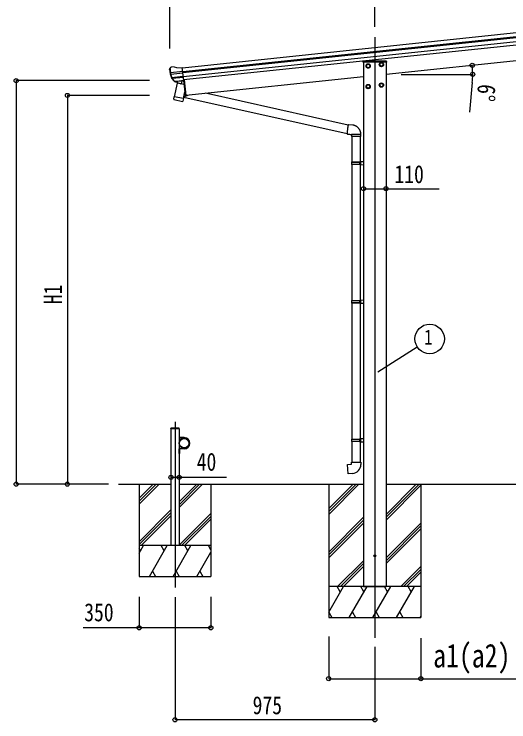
# Model space of a CAD drawing. Units: millimetres, scale not verified. Extents: x -14718 to 14718, y -10395 to 10395.
# Drawn here: x -12494 to -10080, y -5568 to -2114 of the extents above; entities that cross this region are included whole.
import ezdxf
from ezdxf.enums import TextEntityAlignment as Align

# ---------------------------------------------------------------- set-up
doc = ezdxf.new("R2010")
doc.units = ezdxf.units.MM
doc.header["$LTSCALE"] = 40
for name, color, linetype in [('0-4_YKK_12', 2, 'Continuous'), ('0-5_YKK_13', 4, 'Continuous'), ('0-6_YKK_A1', 4, 'Continuous'), ('0-7_YKK_D', 6, 'Continuous')]:
    doc.layers.add(name, color=color, linetype=linetype)
doc.styles.add('ＭＳ ゴシック', font='')
doc.styles.get('ＭＳ ゴシック').set_extended_font_data('MS Gothic')

msp = doc.modelspace()

# ---------------------------------------------------------------- linework, layer by layer
at = {"layer": '0-4_YKK_12'}
for p, q in [((-10734.09, -2227), (-10734.09, -5158.25)), ((-11709.09, -4103.93), (-11709.09, -4912.32))]:
    msp.add_line(p, q, dxfattribs=at)
at = {"layer": '0-5_YKK_13'}
for p, q in [((-10792.11, -2345.62), (-10792.34, -2349.25)), ((-10678.55, -2343.75), (-10790.12, -2343.75)), ((-10676.56, -2345.62), (-10676.34, -2349.25)), ((-11735.77, -2384.57), (-11735.85, -2382.7)), ((-11734.48, -2379.8), (-11735.18, -2380.67)), ((-11730.99, -2375.49), (-11734.48, -2379.8)), ((-11730.99, -2375.49), (-11730.98, -2375.48)), ((-11727.63, -2373.66), (-11727.62, -2373.66)), ((-11700.06, -2376.79), (-11673.53, -2374.01)), ((-11666.75, -2438.56), (-11673.53, -2374.01)), ((-10790.86, -2349.25), (-10792.34, -2349.25)), ((-10790.34, -2349.25), (-10790.86, -2349.25)), ((-10677.84, -2349.25), (-10790.34, -2349.25)), ((-10776.22, -2367.15), (-10771.32, -2358.65)), ((-10771.32, -2358.65), (-10761.5, -2358.65)), ((-10761.5, -2358.65), (-10756.59, -2367.15)), ((-10711.58, -2360.36), (-10706.67, -2351.86)), ((-10706.67, -2351.86), (-10696.86, -2351.86)), ((-10696.86, -2351.86), (-10691.95, -2360.36)), ((-10677.81, -2349.25), (-10678.34, -2349.25)), ((-10676.34, -2349.25), (-10677.81, -2349.25)), ((-11671.38, -2394.54), (-11731.11, -2400.82)), ((-11730.36, -2406.66), (-11670.76, -2400.39)), ((-11726.06, -2422.87), (-11669.03, -2416.88)), ((-11712.85, -2442.21), (-11726.55, -2426.46)), ((-11711.91, -2441.58), (-11724.96, -2425.64)), ((-11723.73, -2427.14), (-11668.56, -2421.34)), ((-11699.42, -2451.5), (-11712.77, -2517.15)), ((-11702.55, -2442.32), (-11710.24, -2443.13)), ((-11710.15, -2442.89), (-11666.77, -2438.33)), ((-11709.4, -2443.14), (-11707.83, -2442.97)), ((-11707.83, -2442.97), (-11670.29, -2439.03)), ((-11706.04, -2443.44), (-11706.19, -2444.16)), ((-11705.58, -2445.29), (-11680.82, -2455.04)), ((-11702.28, -2442.39), (-11702.55, -2442.32)), ((-11676.95, -2439.72), (-11702.28, -2442.39)), ((-11665.16, -2458.47), (-11699.42, -2451.5)), ((-11697.24, -2448.58), (-11697.9, -2451.81)), ((-11676.43, -2440.06), (-11679.35, -2454.41)), ((-11676.69, -2439.61), (-11676.95, -2439.72)), ((-11666.75, -2438.56), (-11676.69, -2439.61)), ((-11670.29, -2439.03), (-11668.73, -2438.86)), ((-11664.84, -2437.61), (-11657.22, -2510.05)), ((-10776.21, -2467.7), (-10771.3, -2459.2)), ((-10771.3, -2459.2), (-10761.49, -2459.2)), ((-10761.49, -2459.2), (-10756.58, -2467.7)), ((-10711.57, -2460.9), (-10706.66, -2452.4)), ((-10706.66, -2452.4), (-10696.85, -2452.4)), ((-10696.85, -2452.4), (-10691.94, -2460.9)), ((-11715.25, -2529.4), (-11712.76, -2517.16)), ((-11667.89, -2526.28), (-11712.77, -2517.15)), ((-11667.89, -2526.28), (-11661.39, -2494.32)), ((-11666.63, -2520.09), (-10868.47, -2697.5)), ((-11666.12, -2517.58), (-11646.41, -2509.92)), ((-10863.88, -2655.5), (-11559.8, -2500.81)), ((-11715.04, -2530.8), (-11715.04, -2530.8)), ((-11713.7, -2531.76), (-11672.74, -2540.09)), ((-11667.91, -2526.28), (-11670.44, -2538.75)), ((-10848.04, -2701.71), (-10848.04, -2711.71)), ((-10802.16, -2701.71), (-10848.04, -2701.71)), ((-10802.04, -2711.71), (-10848.04, -2711.71)), ((-10846.04, -2711.71), (-10846.04, -2835.94)), ((-10804.04, -2833.38), (-10804.04, -2711.71)), ((-10802.04, -2701.71), (-10802.16, -2701.71)), ((-10802.04, -2711.71), (-10802.04, -2701.71)), ((-10847.04, -2835.94), (-10848.04, -2837.94)), ((-10848.04, -2837.94), (-10848.04, -2845.94)), ((-10808.52, -2837.94), (-10848.04, -2837.94)), ((-10848.04, -2845.94), (-10847.04, -2847.94)), ((-10847.04, -2835.94), (-10808.95, -2835.94)), ((-10846.04, -2847.94), (-10846.04, -3512.31)), ((-10808.52, -2837.94), (-10808.95, -2835.94)), ((-10808.95, -2835.94), (-10804.04, -2835.94)), ((-10804.04, -2837.94), (-10808.52, -2837.94)), ((-10806.04, -2834.44), (-10806.04, -2834.94)), ((-10806.04, -2848.94), (-10806.04, -2849.44)), ((-10803.99, -2848.94), (-10806.04, -2848.94)), ((-10804.04, -2835.94), (-10804.04, -2834.94)), ((-10804.04, -2835.94), (-10804.04, -2837.94)), ((-10804.04, -2835.94), (-10803.99, -2835.94)), ((-10804.04, -2837.94), (-10804.04, -2845.94)), ((-10804.04, -2848.94), (-10804.04, -2847.94)), ((-10804.04, -2847.94), (-10803.99, -2847.94)), ((-10804.04, -3509.75), (-10804.04, -2850.5)), ((-10847.04, -3512.31), (-10848.04, -3514.31)), ((-10848.04, -3514.31), (-10848.04, -3522.31)), ((-10808.52, -3514.31), (-10848.04, -3514.31)), ((-10848.04, -3522.31), (-10847.04, -3524.31)), ((-10847.04, -3512.31), (-10808.95, -3512.31)), ((-10808.52, -3514.31), (-10808.95, -3512.31)), ((-10808.95, -3512.31), (-10804.04, -3512.31)), ((-10804.04, -3514.31), (-10808.52, -3514.31)), ((-10806.04, -3510.81), (-10806.04, -3511.31)), ((-10804.04, -3512.31), (-10804.04, -3511.31)), ((-10804.04, -3512.31), (-10804.04, -3514.31)), ((-10804.04, -3512.31), (-10803.99, -3512.31)), ((-10804.04, -3514.31), (-10804.04, -3522.31)), ((-10846.04, -3524.31), (-10846.04, -4188.68)), ((-10806.04, -3525.31), (-10806.04, -3525.81)), ((-10803.99, -3525.31), (-10806.04, -3525.31)), ((-10804.04, -3524.31), (-10803.99, -3524.31)), ((-10804.04, -4186.12), (-10804.04, -3526.87)), ((-11729.39, -4138.25), (-11729.28, -4136.19)), ((-11688.79, -4138.25), (-11729.39, -4138.25)), ((-11689.89, -4135.25), (-11728.28, -4135.25)), ((-11688.79, -4138.25), (-11688.89, -4136.19)), ((-11689.09, -4158.25), (-11687.09, -4158.25)), ((-11689.09, -4158.25), (-11689.09, -4180.95)), ((-11687.09, -4180.95), (-11687.09, -4158.25)), ((-11664.09, -4180.95), (-11687.09, -4180.95)), ((-11687.09, -4182.95), (-11664.09, -4182.95)), ((-10847.04, -4188.68), (-10848.04, -4190.68)), ((-10848.04, -4190.68), (-10848.04, -4198.68)), ((-10808.52, -4190.68), (-10848.04, -4190.68)), ((-10848.04, -4198.68), (-10847.04, -4200.68)), ((-10847.04, -4188.68), (-10808.95, -4188.68)), ((-10846.04, -4200.68), (-10846.04, -4300.68)), ((-10808.52, -4190.68), (-10808.95, -4188.68)), ((-10808.95, -4188.68), (-10804.04, -4188.68)), ((-10804.04, -4190.68), (-10808.52, -4190.68)), ((-10806.04, -4187.18), (-10806.04, -4187.68)), ((-10806.04, -4201.68), (-10806.04, -4202.18)), ((-10803.99, -4201.68), (-10806.04, -4201.68)), ((-10804.04, -4188.68), (-10804.04, -4190.68)), ((-10804.04, -4188.68), (-10803.99, -4188.68)), ((-10804.04, -4190.68), (-10804.04, -4198.68)), ((-10804.04, -4201.68), (-10804.04, -4200.68)), ((-10804.04, -4200.68), (-10803.99, -4200.68)), ((-10804.04, -4300.68), (-10804.04, -4203.24)), ((-11689.09, -4258.25), (-11689.09, -4235.55)), ((-11687.09, -4233.55), (-11664.09, -4233.55)), ((-11687.09, -4235.55), (-11687.09, -4258.25)), ((-11664.09, -4235.55), (-11687.09, -4235.55)), ((-11689.09, -4258.25), (-11687.09, -4258.25)), ((-10848.04, -4300.68), (-10802.04, -4300.68)), ((-10848.04, -4310.68), (-10848.04, -4300.68)), ((-10802.04, -4300.68), (-10802.04, -4311.6))]:
    msp.add_line(p, q, dxfattribs=at)
for points in [[(-11714.14, -2372.24), (-11714.14, -2372.24), (-11727.62, -2373.66)], [(-11700.06, -2376.79), (-11712.85, -2372.39), (-11712.85, -2372.39)], [(-10776.22, -2367.15), (-10771.32, -2375.65), (-10761.5, -2375.65), (-10756.59, -2367.15)], [(-10711.58, -2360.36), (-10706.67, -2368.86), (-10696.86, -2368.86), (-10691.95, -2360.36)], [(-11667.25, -2438.61), (-11659.72, -2510.22), (-11659.67, -2510.71)], [(-10776.21, -2467.7), (-10771.3, -2476.2), (-10761.49, -2476.2), (-10756.58, -2467.7)], [(-10711.57, -2460.9), (-10706.66, -2469.4), (-10696.85, -2469.4), (-10691.94, -2460.9)], [(-11658.63, -2511.61), (-11657.07, -2511.54), (-11657.22, -2510.05)], [(-10862.81, -2653.84), (-10863.13, -2654.02), (-10863.48, -2654.56), (-10863.86, -2655.44), (-10864.26, -2656.67), (-10864.67, -2658.2), (-10865.1, -2660.04), (-10865.52, -2662.13), (-10865.95, -2664.45), (-10866.36, -2666.97), (-10866.76, -2669.64), (-10867.13, -2672.42), (-10867.47, -2675.27), (-10867.78, -2678.14), (-10868.04, -2680.99), (-10868.27, -2683.77), (-10868.44, -2686.44), (-10868.57, -2688.96), (-10868.64, -2691.28), (-10868.67, -2693.38), (-10868.63, -2695.21), (-10868.55, -2696.74), (-10868.41, -2697.97), (-10868.22, -2698.85), (-10867.99, -2699.39), (-10867.71, -2699.57)], [(-10830.56, -2658.9), (-10831.84, -2658.42), (-10833.13, -2657.98), (-10834.44, -2657.59), (-10835.76, -2657.23), (-10837.09, -2656.91), (-10838.42, -2656.63), (-10839.77, -2656.39), (-10841.11, -2656.19), (-10862.79, -2653.84)], [(-10802.04, -2701.71), (-10802.1, -2698.97), (-10802.16, -2697.61), (-10802.27, -2696.24), (-10802.42, -2694.88), (-10802.62, -2693.53), (-10802.86, -2692.18), (-10803.15, -2690.84), (-10803.47, -2689.51), (-10803.84, -2688.19), (-10804.24, -2686.88), (-10804.68, -2685.59), (-10805.16, -2684.31), (-10805.69, -2683.04), (-10806.25, -2681.79), (-10806.84, -2680.56), (-10807.48, -2679.35), (-10808.15, -2678.15), (-10808.86, -2676.98), (-10809.6, -2675.83), (-10810.38, -2674.7), (-10811.19, -2673.6), (-10812.03, -2672.52), (-10812.9, -2671.47), (-10813.81, -2670.45), (-10814.75, -2669.45), (-10815.72, -2668.48), (-10816.71, -2667.54), (-10817.74, -2666.64), (-10818.79, -2665.76), (-10819.86, -2664.92), (-10820.97, -2664.11), (-10822.09, -2663.33), (-10823.24, -2662.59), (-10824.41, -2661.88), (-10825.6, -2661.21), (-10826.82, -2660.58), (-10828.05, -2659.98), (-10829.3, -2659.42), (-10830.56, -2658.9)], [(-10867.73, -2699.57), (-10864.34, -2699.94), (-10860.94, -2700.31), (-10857.54, -2700.67), (-10854.18, -2701.04), (-10851.03, -2701.37), (-10848.04, -2701.71)], [(-10848.04, -2845.94), (-10808.52, -2845.94), (-10808.95, -2847.94), (-10847.04, -2847.94)], [(-10808.52, -2837.94), (-10808.52, -2845.94), (-10804.04, -2845.94), (-10804.04, -2847.94), (-10808.95, -2847.94)], [(-10806.04, -2834.44), (-10806.04, -2833.44), (-10789.04, -2832.94)], [(-10803.99, -2848.94), (-10803.99, -2834.94), (-10806.04, -2834.94)], [(-10789.04, -2850.94), (-10806.04, -2850.44), (-10806.04, -2849.44)], [(-10848.04, -3522.31), (-10808.52, -3522.31), (-10808.95, -3524.31), (-10847.04, -3524.31)], [(-10808.52, -3514.31), (-10808.52, -3522.31), (-10804.04, -3522.31), (-10804.04, -3524.31), (-10808.95, -3524.31)], [(-10806.04, -3510.81), (-10806.04, -3509.81), (-10789.04, -3509.31)], [(-10803.99, -3525.31), (-10803.99, -3511.31), (-10806.04, -3511.31)], [(-10789.04, -3527.31), (-10806.04, -3526.81), (-10806.04, -3525.81)], [(-10848.04, -4198.68), (-10808.52, -4198.68), (-10808.95, -4200.68), (-10847.04, -4200.68)], [(-10808.52, -4190.68), (-10808.52, -4198.68), (-10804.04, -4198.68), (-10804.04, -4200.68), (-10808.95, -4200.68)], [(-10806.04, -4187.18), (-10806.04, -4186.18), (-10789.04, -4185.68)], [(-10803.99, -4201.68), (-10803.99, -4187.68), (-10806.04, -4187.68)], [(-10789.04, -4203.68), (-10806.04, -4203.18), (-10806.04, -4202.18)], [(-10843.12, -4356.42), (-10863.96, -4358.25), (-10867.97, -4312.42), (-10848.04, -4310.68)]]:
    msp.add_lwpolyline(points, dxfattribs=at)
for centre, radius in [((-10766.41, -2367.15), 10.5), ((-10766.41, -2367.15), 9.2), ((-10766.41, -2367.15), 8.5), ((-10701.76, -2360.36), 10.5), ((-10701.76, -2360.36), 9.2), ((-10701.76, -2360.36), 8.5), ((-10701.75, -2460.9), 10.5), ((-10701.75, -2460.9), 9.2), ((-10766.4, -2467.7), 10.5), ((-10766.4, -2467.7), 9.2), ((-10766.4, -2467.7), 8.5), ((-10701.75, -2460.9), 8.5), ((-11664.09, -4208.25), 25.2), ((-11664.09, -4208.25), 23), ((-10734.09, -4758.25), 4.5)]:
    msp.add_circle(centre, radius, dxfattribs=at)
for centre, radius, start, end in [((-10790.12, -2345.75), 2, 90, 176.5), ((-10678.55, -2345.75), 2, 3.5, 90), ((-11727.1, -2378.63), 5, 96.04426, 140.95574), ((-11713.83, -2375.23), 3, 71.02369, 95.97631), ((-11534.88, -2363.46), 202, 186, 197.86084), ((-11541.94, -2365.51), 192.44, 185.42422, 190.5729), ((-11775.84, -2408.16), 45.32, 6.35482, 9.32878), ((-11733.14, -2407.02), 2.74, 7.56588, 12.97849), ((-11730.27, -2408), 1.35, 94.08073, 96.8395), ((-11534.88, -2363.46), 200.2, 192.46117, 197.79991), ((-11724.29, -2424.49), 3, 197.86084, 221), ((-11722.64, -2423.74), 3, 197.79991, 219.30889), ((-11710.59, -2440.25), 2.99, 220.99261, 266.7283), ((-11709.45, -2442.64), 0.5, 240.73754, 276), ((-11706.53, -2443.34), 0.5, 348.5, 96), ((-11705.21, -2444.36), 1, 168.5, 248.5), ((-11675.85, -2440.22), 0.604, 93.09842, 164.70595), ((-11668.78, -2438.36), 0.5, 276, 311.26246), ((-11680.35, -2454.13), 1.03, 242.53897, 344.46569), ((-11658.67, -2510.61), 1, 186, 272.5), ((-11713.35, -2529.83), 1.95, 167.54017, 209.97766), ((-11713.31, -2529.8), 2, 209.90962, 258.5), ((-11672.35, -2538.13), 2, 258.5, 341.96843), ((-11728.28, -4136.25), 1, 90, 176.99994), ((-11689.89, -4136.25), 1, 3.00011, 90), ((-11687.09, -4180.95), 2, 180, 270), ((-11664.09, -4208.25), 27.3, 270, 90), ((-11664.09, -4208.25), 25.3, 270, 90), ((-11687.09, -4235.55), 2, 90, 180), ((-10847.04, -4311.6), 45, 275, 0)]:
    msp.add_arc(centre, radius, start, end, dxfattribs=at)
for centre, major_axis, ratio, start_param, end_param in [((-11732.85, -2382.55), (1.9, 2.34), 0.995767, 1.5707963, 2.2972137), ((-11729.3, -2378.17), (-5.48, -2.51), 0.24881, 5.8190815, 5.8226003), ((-11733.64, -2383.71), (-0.38, 5.97), 0.020485, 4.7140547, 5.6117533), ((-11532.57, -2385.4), (-20.92, 199.05), 0.994373, 1.5554317, 1.5718064), ((-11712.89, -2440.17), (-1.71, 2.84), 0.040856, 4.1415604, 4.1696818), ((-11710.46, -2439.92), (-0.51, 2.96), 0.642905, 2.0792573, 3.037247), ((-11710.5, -2440.02), (-3.02, -2.79), 0.650902, 0.9542299, 1.0270405), ((-11710.55, -2440.14), (-1.1, -2.8), 0.997631, 0.3902369, 0.4789948)]:
    msp.add_ellipse(centre, major_axis=major_axis, ratio=ratio, start_param=start_param, end_param=end_param, dxfattribs=at)
at = {"layer": '0-6_YKK_A1'}
for p, q in [((-11673.32, -2376), (-9796.81, -2178.77)), ((-11671.34, -2394.89), (-9794.82, -2197.66)), ((-11670.9, -2399.07), (-9794.38, -2201.84)), ((-11668.81, -2418.93), (-9792.3, -2221.7)), ((-9790.54, -2238.44), (-11667.05, -2435.67)), ((-9762.78, -2311.94), (-10679.09, -2408.25)), ((-10789.09, -2349.25), (-10789.09, -4908.25)), ((-10679.09, -2349.25), (-10679.09, -4908.25)), ((-11665.06, -2435.46), (-11657.12, -2511.04)), ((-10789.09, -2419.81), (-11657.12, -2511.04)), ((-11689.09, -4138.25), (-11729.09, -4138.25)), ((-11729.09, -4138.25), (-11729.09, -4708.25)), ((-11689.09, -4138.25), (-11689.09, -4708.25)), ((-11984.3, -4408.25), (-11729.09, -4408.25)), ((-11884.19, -4408.25), (-11884.19, -4858.25)), ((-11884.19, -4477.23), (-11815.21, -4408.25)), ((-11884.19, -4491.37), (-11801.06, -4408.25)), ((-11884.19, -4505.51), (-11786.92, -4408.25)), ((-11689.09, -4408.25), (-10789.09, -4408.25)), ((-11689.09, -4494.26), (-11603.07, -4408.25)), ((-11689.09, -4508.4), (-11588.93, -4408.25)), ((-11689.09, -4522.54), (-11574.79, -4408.25)), ((-11534.19, -4408.25), (-11534.19, -4858.25)), ((-10959.09, -4408.25), (-10959.09, -5058.25)), ((-10959.09, -4527.43), (-10839.91, -4408.25)), ((-10959.09, -4541.57), (-10825.76, -4408.25)), ((-10959.09, -4555.71), (-10811.62, -4408.25)), ((-10679.09, -4408.25), (-9684.47, -4408.25)), ((-10679.09, -4569.93), (-10517.4, -4408.25)), ((-10679.09, -4555.79), (-10531.54, -4408.25)), ((-10679.09, -4584.08), (-10508.89, -4413.88)), ((-10509.09, -4408.25), (-10509.09, -5058.25)), ((-11884.19, -4689.36), (-11729.09, -4534.26)), ((-11884.19, -4703.5), (-11729.09, -4548.4)), ((-11689.09, -4706.39), (-11534.19, -4551.49)), ((-11874.79, -4708.25), (-11729.09, -4562.54)), ((-11676.8, -4708.25), (-11534.19, -4565.63)), ((-11662.66, -4708.25), (-11534.19, -4579.77)), ((-10959.09, -4739.56), (-10789.09, -4569.56)), ((-10959.09, -4753.7), (-10789.09, -4583.7)), ((-10959.09, -4767.84), (-10789.09, -4597.84)), ((-10679.09, -4767.92), (-10509.09, -4597.93)), ((-10679.09, -4782.07), (-10509.09, -4612.07)), ((-10679.09, -4796.21), (-10509.09, -4626.21)), ((-11534.19, -4708.25), (-11884.19, -4708.25)), ((-11884.19, -4745.69), (-11862.57, -4708.25)), ((-11877.57, -4734.23), (-11884.19, -4722.77)), ((-11833.7, -4858.25), (-11747.1, -4708.25)), ((-11762.1, -4734.23), (-11777.1, -4708.25)), ((-11718.23, -4858.25), (-11631.63, -4708.25)), ((-11646.63, -4734.23), (-11661.63, -4708.25)), ((-11534.19, -4728.98), (-11546.16, -4708.25)), ((-11602.76, -4858.25), (-11534.19, -4739.47)), ((-10789.09, -4781.69), (-10915.64, -4908.25)), ((-10789.09, -4795.83), (-10901.5, -4908.25)), ((-11818.7, -4832.27), (-11803.7, -4858.25)), ((-11703.23, -4832.27), (-11688.23, -4858.25)), ((-11587.76, -4832.27), (-11572.76, -4858.25)), ((-10887.36, -4908.25), (-10789.09, -4809.97)), ((-10607.28, -4908.25), (-10509.09, -4810.06)), ((-10593.14, -4908.25), (-10509.09, -4824.2)), ((-11884.19, -4858.25), (-11534.19, -4858.25)), ((-10578.99, -4908.25), (-10509.09, -4838.34)), ((-10509.09, -4908.25), (-10959.09, -4908.25)), ((-10959.09, -5032.64), (-10887.27, -4908.25)), ((-10902.27, -4934.23), (-10917.27, -4908.25)), ((-10858.4, -5058.25), (-10771.8, -4908.25)), ((-10786.8, -4934.23), (-10801.8, -4908.25)), ((-10789.09, -4908.25), (-10679.09, -4908.25)), ((-10742.93, -5058.25), (-10656.33, -4908.25)), ((-10671.33, -4934.23), (-10686.33, -4908.25)), ((-10627.46, -5058.25), (-10540.86, -4908.25)), ((-10555.86, -4934.23), (-10570.86, -4908.25)), ((-10958.87, -5032.27), (-10943.87, -5058.25)), ((-10843.4, -5032.27), (-10828.4, -5058.25)), ((-10727.93, -5032.27), (-10712.93, -5058.25)), ((-10612.46, -5032.27), (-10597.46, -5058.25)), ((-10959.09, -5058.25), (-10509.09, -5058.25)), ((-10511.99, -5058.25), (-10509.09, -5053.22))]:
    msp.add_line(p, q, dxfattribs=at)
at = {"layer": '0-7_YKK_D'}
for p, q in [((-11733.87, -2281.87), (-11733.87, -1600.78)), ((-11733.89, -2281.82), (-11733.89, -1900.78)), ((-10734.09, -2176.73), (-10734.09, -1900.78)), ((-10734.09, -2176.73), (-10734.09, -1900.78)), ((-10604.72, -2408.25), (-10255.17, -2408.25)), ((-11833.89, -2438.51), (-12485.39, -2438.51)), ((-12484.39, -2438.51), (-12484.39, -4408.25)), ((-10258.06, -2448.2), (-10271.81, -2593.02)), ((-11833.89, -2511.04), (-12235.39, -2511.04)), ((-12234.39, -2511.04), (-12234.39, -4408.25)), ((-10719.5, -3860.61), (-10526.79, -3738.07)), ((-12033.89, -4408.25), (-12485.39, -4408.25)), ((-12033.89, -4408.25), (-12235.39, -4408.25)), ((-11884.19, -4958.25), (-11884.19, -5110.25)), ((-11709.09, -4959.06), (-11709.09, -5559.25)), ((-11534.19, -4958.25), (-11534.19, -5110.25)), ((-10959.09, -5152.37), (-10959.09, -5358.55)), ((-10509.09, -5159.66), (-10509.09, -5358.55)), ((-10734.09, -5201.84), (-10734.09, -5559.25)), ((-10734.09, -5558.25), (-11709.09, -5558.25))]:
    msp.add_line(p, q, dxfattribs=at)
for points in [[(-10789.09, -2966.43), (-10679.09, -2966.43), (-10419.89, -2966.43)], [(-11729.09, -4374.69), (-11689.09, -4374.69), (-11457.16, -4374.69)], [(-11534.19, -5109.25), (-11884.19, -5109.25), (-12157.79, -5109.25)], [(-10959.09, -5357.55), (-10509.09, -5357.55), (-9841.09, -5357.55)]]:
    msp.add_lwpolyline(points, dxfattribs=at)
for centre, radius in [((-10258.49, -2364.04), 10), ((-10256.17, -2408.25), 10), ((-12484.39, -2438.51), 10), ((-12234.39, -2511.04), 10), ((-10789.09, -2966.43), 10), ((-10679.09, -2966.43), 10), ((-10466.03, -3699.43), 72), ((-11729.09, -4374.69), 10), ((-11689.09, -4374.69), 10), ((-12484.39, -4408.25), 10), ((-12234.39, -4408.25), 10), ((-11884.19, -5109.25), 10), ((-11534.19, -5109.25), 10), ((-10959.09, -5357.55), 10), ((-10509.09, -5357.55), 10), ((-11709.09, -5558.25), 10), ((-10734.09, -5558.25), 10)]:
    msp.add_circle(centre, radius, dxfattribs=at)
for start, end in [(360, 6), (354.57884, 360)]:
    msp.add_arc((-10679.09, -2408.25), 422.91, start, end, dxfattribs=at)

# ---------------------------------------------------------------- texts
at = {"layer": '0-7_YKK_D', "style": 'ＭＳ ゴシック', "width": 0.8}
for s, rotation, p in [('6°', 264.579, (-10255.96, -2450.75)), ('H1', 90, (-12235.19, -3530.04))]:
    msp.add_text(s, height=87.98, rotation=rotation, dxfattribs=at).set_placement(p, align=Align.BOTTOM_LEFT)
for s, height, p in [('110', 87.98, (-10638.29, -2965.63)), ('1', 73.31, (-10492.7, -3749.43)), ('40', 87.98, (-11603.29, -4369.36)), ('350', 87.98, (-12152.45, -5103.91)), ('a1(a2)', 115.5, (-10449.09, -5337.55)), ('975', 87.98, (-11330.39, -5557.45))]:
    msp.add_text(s, height=height, dxfattribs=at).set_placement(p, align=Align.BOTTOM_LEFT)

doc.saveas('drawing.dxf')
